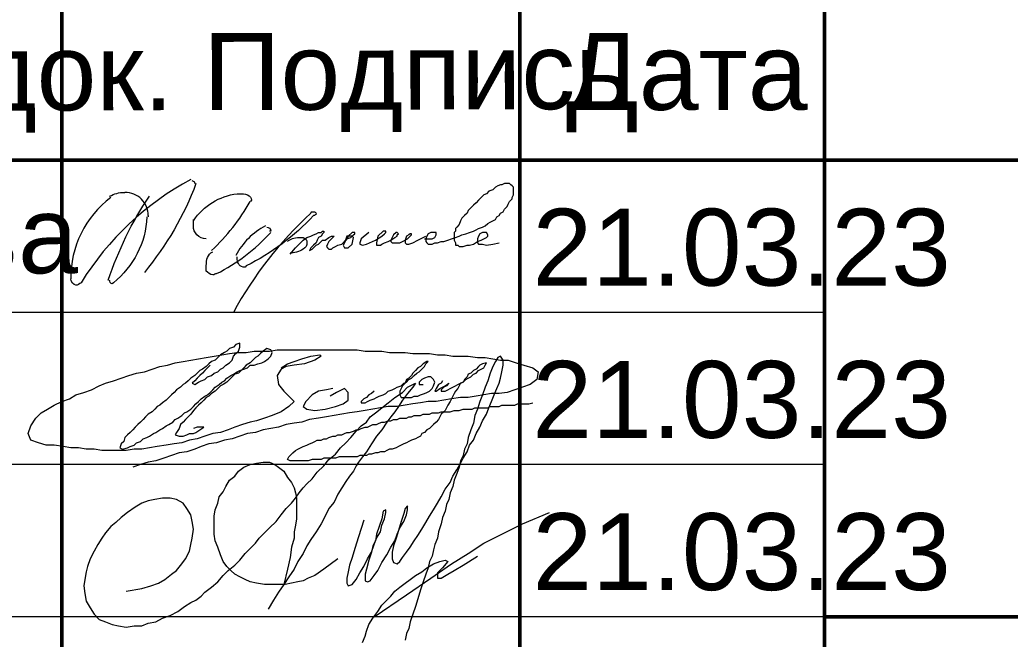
# Model space of a CAD drawing. Header units: millimetres. Extents: x -84737 to 172119, y -43083 to 59399.
# Drawn here: x 153999 to 157247, y -41158 to -39126 of the extents above; entities that cross this region are included whole.
import ezdxf

# ---------------------------------------------------------------- set-up
doc = ezdxf.new("R2010")
doc.units = ezdxf.units.MM
doc.layers.add('PDF _Геометрия', color=7, linetype='Continuous')
doc.layers.add('PDF _Текст', color=7, linetype='Continuous')
doc.styles.add('PDF GOSTCommon', font='arial.ttf')

msp = doc.modelspace()

# ---------------------------------------------------------------- linework, layer by layer
at = {"layer": 'PDF _Геометрия', "lineweight": 50}
for points in [[(154136.2, -37084.4), (154136.2, -42583.1)], [(155638.9, -37084.4), (155638.9, -42583.1)], [(156637.9, -37084.4), (156637.9, -42583.1)], [(168638.6, -39586.1), (156637.9, -39586.1), (150135.9, -39586.1)], [(168638.6, -41084.6), (156637.9, -41084.6)]]:
    msp.add_lwpolyline(points, dxfattribs=at)
at = {"layer": 'PDF _Геометрия', "color": 150, "lineweight": 20, "true_color": 0x0080ff}
for points in [[(154572.2, -39662.3), (154572.2, -39658.1), (154563.7, -39653.9)], [(155325.7, -39844.3), (155351.1, -39844.3), (155359.5, -39840.1), (155363.8, -39831.6), (155363.8, -39823.2), (155346.8, -39823.2), (155338.4, -39827.4), (155334.1, -39835.9), (155329.9, -39844.3), (155329.9, -39852.8), (155334.1, -39857), (155338.4, -39861.3), (155342.6, -39861.3), (155346.8, -39861.3), (155351.1, -39861.3), (155359.5, -39857), (155368, -39857), (155380.7, -39852.8), (155389.2, -39852.8), (155401.9, -39848.6), (155414.6, -39844.3), (155427.3, -39840.1), (155440, -39835.9), (155448.4, -39831.6), (155461.1, -39827.4), (155473.8, -39823.2), (155486.5, -39818.9), (155495, -39814.7), (155503.5, -39810.5), (155516.2, -39806.2), (155524.6, -39802), (155533.1, -39793.5), (155541.5, -39789.3), (155550, -39785.1), (155558.5, -39780.8), (155562.7, -39772.4), (155571.2, -39768.1), (155575.4, -39759.7), (155583.9, -39755.4), (155588.1, -39747), (155596.6, -39738.5), (155600.8, -39730.1), (155605, -39721.6), (155613.5, -39713.1), (155613.5, -39708.9), (155617.7, -39700.4), (155617.7, -39696.2), (155617.7, -39687.7), (155617.7, -39683.5), (155617.7, -39675), (155613.5, -39670.8), (155609.3, -39666.6), (155605, -39662.3), (155600.8, -39662.3), (155592.3, -39662.3), (155588.1, -39662.3), (155579.6, -39666.6), (155575.4, -39666.6), (155566.9, -39670.8), (155558.5, -39675), (155550, -39683.5), (155537.3, -39687.7), (155528.8, -39696.2), (155520.4, -39700.4), (155511.9, -39708.9), (155503.5, -39717.4), (155495, -39725.8), (155486.5, -39734.3), (155478.1, -39742.8), (155469.6, -39751.2), (155465.4, -39759.7), (155456.9, -39768.1), (155448.4, -39776.6), (155444.2, -39785.1), (155440, -39797.8), (155431.5, -39806.2), (155427.3, -39810.5), (155427.3, -39818.9), (155423, -39823.2), (155423, -39827.4), (155423, -39835.9), (155423, -39840.1), (155423, -39848.6), (155427.3, -39857), (155427.3, -39865.5), (155435.7, -39865.5), (155440, -39869.7), (155448.4, -39869.7), (155452.7, -39869.7), (155465.4, -39865.5), (155473.8, -39865.5), (155486.5, -39861.3), (155499.2, -39852.8), (155511.9, -39848.6), (155520.4, -39844.3), (155528.8, -39840.1), (155533.1, -39835.9), (155533.1, -39831.6), (155528.8, -39823.2), (155524.6, -39823.2), (155516.2, -39823.2), (155507.7, -39827.4), (155503.5, -39835.9), (155499.2, -39844.3), (155499.2, -39848.6), (155499.2, -39857), (155503.5, -39861.3), (155516.2, -39861.3), (155528.8, -39865.5), (155550, -39861.3), (155571.2, -39857)], [(154711.9, -39696.2), (154716.1, -39696.2)], [(154809.2, -39806.2), (154809.2, -39806.2)], [(154821.9, -39818.9), (154817.7, -39818.9)], [(154885.4, -39895.1), (154902.4, -39874), (154915.1, -39861.3), (154927.8, -39848.6), (154940.5, -39840.1), (154953.2, -39835.9), (154961.6, -39831.6), (154970.1, -39827.4), (154978.6, -39823.2), (154987, -39823.2), (154991.3, -39818.9), (154995.5, -39818.9), (154995.5, -39823.2), (154991.3, -39827.4), (154987, -39835.9), (154978.6, -39840.1), (154974.3, -39848.6), (154970.1, -39857), (154961.6, -39865.5), (154953.2, -39874), (154948.9, -39882.4), (154957.4, -39878.2), (154970.1, -39865.5), (154978.6, -39861.3), (154982.8, -39857), (154987, -39852.8), (154991.3, -39848.6), (154999.7, -39848.6), (155012.4, -39840.1), (155020.9, -39835.9), (155029.3, -39835.9), (155025.1, -39840.1), (155020.9, -39844.3), (155012.4, -39852.8), (155008.2, -39861.3), (155004, -39869.7), (155008.2, -39874), (155012.4, -39878.2), (155016.7, -39878.2), (155020.9, -39878.2), (155025.1, -39874), (155033.6, -39869.7), (155042, -39865.5), (155054.7, -39861.3), (155063.2, -39852.8), (155071.7, -39844.3), (155084.4, -39840.1), (155088.6, -39835.9), (155092.8, -39831.6), (155097.1, -39827.4), (155097.1, -39823.2), (155092.8, -39823.2), (155088.6, -39823.2), (155075.9, -39835.9), (155067.4, -39848.6), (155059, -39865.5), (155063.2, -39874), (155067.4, -39874), (155075.9, -39874), (155088.6, -39861.3), (155092.8, -39840.1), (155088.6, -39835.9), (155080.1, -39835.9), (155071.7, -39835.9), (155067.4, -39844.3)], [(155143.6, -39823.2), (155118.2, -39844.3), (155114, -39857), (155114, -39861.3), (155122.5, -39865.5), (155135.2, -39861.3), (155164.8, -39848.6), (155186, -39835.9), (155194.4, -39827.4), (155198.7, -39823.2), (155198.7, -39818.9), (155194.4, -39818.9), (155190.2, -39818.9), (155173.3, -39835.9), (155169, -39857), (155169, -39865.5), (155177.5, -39865.5), (155181.7, -39865.5), (155186, -39861.3), (155194.4, -39857), (155207.1, -39852.8), (155215.6, -39848.6), (155228.3, -39840.1), (155236.8, -39835.9), (155236.8, -39831.6), (155241, -39827.4), (155236.8, -39823.2), (155232.5, -39823.2), (155224.1, -39831.6), (155219.8, -39840.1), (155215.6, -39848.6), (155215.6, -39852.8), (155219.8, -39857), (155224.1, -39857), (155232.5, -39857), (155245.2, -39857), (155253.7, -39852.8), (155262.2, -39848.6), (155270.6, -39844.3), (155279.1, -39835.9), (155283.3, -39831.6), (155283.3, -39827.4), (155279.1, -39827.4), (155274.9, -39831.6), (155266.4, -39835.9), (155262.2, -39848.6), (155262.2, -39857), (155266.4, -39861.3), (155274.9, -39861.3), (155287.6, -39857), (155304.5, -39848.6), (155329.9, -39835.9)], [(154610.3, -39844.3), (154610.3, -39844.3)], [(154165.8, -39975.6), (154165.8, -39975.6)], [(154292.8, -39979.8), (154292.8, -39979.8)], [(154855.8, -40267.6), (154877, -40255), (154898.1, -40246.5), (154923.5, -40238), (154953.2, -40229.6), (154982.8, -40225.3), (154987, -40229.6), (154965.9, -40242.3), (154932, -40255), (154898.1, -40259.2), (154872.7, -40263.4), (154855.8, -40271.9), (154843.1, -40293), (154847.3, -40322.7), (154864.3, -40343.8), (154885.4, -40365), (154898.1, -40377.7), (154881.2, -40394.6), (154855.8, -40411.6), (154826.2, -40424.3), (154800.8, -40432.7), (154775.4, -40441.2), (154754.2, -40445.4), (154728.8, -40453.9), (154703.4, -40462.4), (154682.2, -40470.8), (154656.8, -40479.3), (154631.4, -40483.5), (154606, -40492), (154580.6, -40500.5), (154555.2, -40504.7), (154529.8, -40513.2), (154504.5, -40517.4), (154479.1, -40521.6), (154449.4, -40525.9), (154424, -40530.1), (154398.6, -40534.3), (154373.2, -40534.3), (154347.8, -40538.6), (154322.4, -40538.6), (154297, -40538.6), (154267.4, -40538.6), (154242, -40534.3), (154216.6, -40534.3), (154191.2, -40530.1), (154165.8, -40530.1), (154140.4, -40525.9), (154110.8, -40521.6), (154085.4, -40521.6), (154060, -40513.2), (154034.6, -40504.7), (154026.1, -40483.5), (154034.6, -40458.1), (154051.5, -40432.7), (154068.4, -40415.8), (154089.6, -40403.1), (154110.8, -40390.4), (154136.2, -40377.7), (154161.6, -40369.2), (154182.7, -40356.5), (154208.1, -40348.1), (154233.5, -40339.6), (154258.9, -40326.9), (154280.1, -40318.4), (154305.5, -40310), (154330.9, -40301.5), (154356.3, -40293), (154381.7, -40284.6), (154407.1, -40280.3), (154432.5, -40271.9), (154457.9, -40263.4), (154483.3, -40259.2), (154508.7, -40250.7), (154534.1, -40246.5), (154559.5, -40242.3), (154584.9, -40238), (154610.3, -40233.8), (154635.7, -40229.6), (154661.1, -40225.3), (154686.5, -40221.1), (154711.9, -40216.9), (154741.5, -40216.9), (154766.9, -40212.6), (154792.3, -40212.6), (154817.7, -40212.6), (154843.1, -40208.4), (154868.5, -40208.4), (154898.1, -40208.4), (154923.5, -40208.4), (154948.9, -40208.4), (154974.3, -40208.4), (154999.7, -40208.4), (155029.3, -40208.4), (155054.7, -40208.4), (155080.1, -40208.4), (155105.5, -40208.4), (155130.9, -40212.6), (155156.3, -40212.6), (155186, -40212.6), (155211.4, -40216.9), (155236.8, -40216.9), (155262.2, -40216.9), (155287.6, -40221.1), (155313, -40221.1), (155342.6, -40221.1), (155368, -40225.3), (155393.4, -40225.3), (155418.8, -40229.6), (155444.2, -40229.6), (155469.6, -40229.6), (155499.2, -40233.8), (155524.6, -40233.8), (155550, -40238), (155575.4, -40242.3), (155600.8, -40242.3), (155626.2, -40250.7), (155651.6, -40259.2), (155681.2, -40267.6), (155698.2, -40280.3), (155693.9, -40305.7), (155672.8, -40322.7), (155647.4, -40331.1), (155622, -40339.6), (155596.6, -40348.1), (155571.2, -40352.3), (155545.8, -40352.3), (155520.4, -40356.5), (155495, -40360.8), (155469.6, -40365), (155444.2, -40365), (155414.6, -40369.2), (155389.2, -40373.5), (155363.8, -40377.7), (155338.4, -40377.7), (155313, -40381.9), (155287.6, -40386.2), (155262.2, -40390.4), (155236.8, -40394.6), (155207.1, -40394.6), (155181.7, -40398.9), (155156.3, -40403.1), (155130.9, -40407.3), (155105.5, -40411.6), (155080.1, -40415.8), (155054.7, -40420), (155029.3, -40424.3), (155004, -40428.5), (154978.6, -40432.7), (154948.9, -40437), (154923.5, -40445.4), (154898.1, -40449.7), (154872.7, -40453.9), (154847.3, -40462.4), (154821.9, -40466.6), (154796.5, -40470.8), (154771.1, -40479.3), (154745.7, -40483.5), (154720.3, -40492), (154694.9, -40500.5), (154669.5, -40504.7), (154644.1, -40513.2), (154618.7, -40517.4), (154593.3, -40525.9), (154572.2, -40534.3), (154546.8, -40542.8), (154521.4, -40547), (154496, -40555.5), (154470.6, -40564), (154445.2, -40572.4), (154419.8, -40576.7), (154394.4, -40585.1), (154369, -40593.6)], [(154623, -40259.2), (154614.5, -40267.6), (154606, -40276.1), (154597.6, -40284.6), (154589.1, -40293), (154580.6, -40301.5), (154572.2, -40310), (154563.7, -40318.4), (154572.2, -40322.7), (154584.9, -40314.2), (154593.3, -40310), (154606, -40305.7), (154614.5, -40297.3), (154627.2, -40293), (154635.7, -40284.6), (154648.4, -40280.3), (154656.8, -40271.9), (154665.3, -40267.6), (154673.8, -40259.2), (154686.5, -40250.7), (154694.9, -40242.3), (154699.2, -40229.6), (154707.6, -40221.1), (154716.1, -40212.6), (154720.3, -40199.9), (154720.3, -40187.2), (154707.6, -40191.5), (154699.2, -40199.9), (154686.5, -40204.2), (154678, -40212.6), (154669.5, -40216.9), (154656.8, -40225.3), (154648.4, -40233.8), (154639.9, -40242.3), (154627.2, -40246.5), (154618.7, -40255), (154610.3, -40263.4), (154597.6, -40271.9), (154589.1, -40276.1), (154580.6, -40284.6), (154572.2, -40293), (154559.5, -40301.5), (154551, -40310), (154542.5, -40318.4), (154534.1, -40322.7), (154525.6, -40331.1), (154512.9, -40339.6), (154504.5, -40348.1), (154496, -40356.5), (154487.5, -40365), (154479.1, -40373.5), (154466.4, -40381.9), (154457.9, -40390.4), (154449.4, -40394.6), (154441, -40403.1), (154432.5, -40411.6), (154419.8, -40420), (154411.3, -40428.5), (154402.9, -40437), (154394.4, -40445.4), (154385.9, -40453.9), (154377.5, -40462.4), (154369, -40470.8), (154360.5, -40479.3), (154352.1, -40487.8), (154343.6, -40496.2), (154339.4, -40508.9), (154330.9, -40517.4), (154326.7, -40530.1), (154335.1, -40534.3), (154352.1, -40530.1), (154360.5, -40525.9), (154373.2, -40521.6), (154381.7, -40513.2), (154394.4, -40508.9), (154402.9, -40500.5), (154415.6, -40496.2), (154424, -40492), (154436.7, -40483.5), (154445.2, -40479.3), (154457.9, -40470.8), (154466.4, -40466.6), (154479.1, -40458.1), (154487.5, -40453.9), (154500.2, -40445.4), (154508.7, -40437), (154517.1, -40432.7), (154529.8, -40424.3), (154538.3, -40415.8), (154546.8, -40411.6), (154559.5, -40403.1), (154567.9, -40394.6), (154576.4, -40386.2), (154584.9, -40377.7), (154593.3, -40369.2), (154606, -40360.8), (154614.5, -40356.5), (154623, -40348.1), (154631.4, -40339.6), (154639.9, -40331.1), (154652.6, -40322.7), (154661.1, -40314.2), (154669.5, -40310), (154678, -40301.5), (154690.7, -40293), (154699.2, -40288.8), (154711.9, -40280.3), (154720.3, -40276.1), (154733, -40271.9), (154745.7, -40267.6), (154754.2, -40259.2), (154766.9, -40259.2), (154779.6, -40255), (154792.3, -40250.7), (154800.8, -40246.5), (154813.5, -40238), (154821.9, -40229.6), (154826.2, -40216.9), (154821.9, -40208.4), (154809.2, -40204.2), (154796.5, -40212.6), (154788.1, -40221.1), (154779.6, -40229.6), (154771.1, -40233.8), (154762.7, -40242.3), (154754.2, -40250.7), (154741.5, -40259.2), (154733, -40267.6), (154724.6, -40276.1), (154716.1, -40284.6), (154703.4, -40288.8), (154694.9, -40297.3), (154686.5, -40305.7), (154678, -40314.2), (154665.3, -40322.7), (154656.8, -40326.9), (154648.4, -40335.4), (154639.9, -40343.8), (154627.2, -40352.3), (154618.7, -40360.8), (154610.3, -40365), (154601.8, -40373.5), (154593.3, -40381.9), (154584.9, -40390.4), (154576.4, -40398.9), (154567.9, -40407.3), (154559.5, -40420), (154551, -40428.5), (154542.5, -40437), (154534.1, -40445.4), (154525.6, -40453.9), (154521.4, -40466.6), (154512.9, -40479.3), (154508.7, -40487.8), (154521.4, -40492), (154534.1, -40492), (154546.8, -40487.8), (154555.2, -40483.5), (154567.9, -40483.5), (154576.4, -40479.3), (154589.1, -40470.8), (154601.8, -40462.4), (154593.3, -40462.4), (154580.6, -40462.4), (154567.9, -40466.6)], [(155126.7, -40767.2), (155109.8, -40822.2), (155097.1, -40860.3), (155088.6, -40889.9), (155080.1, -40915.3), (155075.9, -40936.5), (155071.7, -40957.6), (155071.7, -40974.6), (155075.9, -40983), (155088.6, -40978.8), (155101.3, -40961.9), (155114, -40940.7), (155126.7, -40919.5), (155139.4, -40894.1), (155152.1, -40873), (155160.6, -40847.6), (155169, -40826.4), (155181.7, -40805.2), (155186, -40784.1), (155194.4, -40762.9), (155198.7, -40741.8), (155198.7, -40733.3), (155190.2, -40737.5), (155186, -40762.9), (155177.5, -40788.3), (155169, -40813.7), (155164.8, -40834.9), (155156.3, -40851.8), (155152.1, -40873), (155143.6, -40898.4), (155135.2, -40928), (155130.9, -40944.9), (155130.9, -40966.1), (155139.4, -40970.3), (155147.9, -40966.1), (155160.6, -40949.2), (155173.3, -40932.2), (155186, -40906.8), (155202.9, -40881.4), (155215.6, -40856), (155228.3, -40834.9), (155236.8, -40813.7), (155245.2, -40792.5), (155257.9, -40771.4), (155266.4, -40750.2), (155270.6, -40733.3), (155270.6, -40720.6), (155262.2, -40729.1), (155257.9, -40746), (155249.5, -40771.4), (155241, -40801), (155232.5, -40826.4), (155224.1, -40851.8), (155219.8, -40873), (155219.8, -40894.1), (155224.1, -40906.8), (155236.8, -40911.1), (155245.2, -40902.6), (155253.7, -40889.9), (155266.4, -40873), (155279.1, -40856), (155291.8, -40834.9), (155304.5, -40817.9), (155317.2, -40796.8), (155329.9, -40775.6), (155342.6, -40754.5), (155355.3, -40733.3), (155368, -40712.1), (155380.7, -40691), (155393.4, -40665.6), (155410.3, -40644.4), (155418.8, -40623.2), (155431.5, -40602.1), (155444.2, -40580.9), (155452.7, -40564), (155465.4, -40542.8), (155473.8, -40521.6), (155486.5, -40504.7), (155495, -40483.5), (155507.7, -40462.4), (155516.2, -40441.2), (155528.8, -40420), (155537.3, -40398.9), (155545.8, -40377.7), (155554.2, -40356.5), (155562.7, -40335.4), (155571.2, -40318.4), (155575.4, -40301.5), (155579.6, -40280.3), (155583.9, -40259.2), (155583.9, -40242.3), (155575.4, -40229.6), (155566.9, -40233.8), (155558.5, -40246.5), (155550, -40263.4), (155541.5, -40284.6), (155533.1, -40310), (155524.6, -40331.1), (155516.2, -40356.5), (155507.7, -40377.7), (155499.2, -40403.1), (155490.8, -40424.3), (155486.5, -40449.7), (155478.1, -40470.8), (155469.6, -40496.2), (155465.4, -40517.4), (155456.9, -40534.3), (155452.7, -40555.5), (155444.2, -40572.4), (155440, -40593.6), (155431.5, -40614.8), (155423, -40635.9), (155418.8, -40657.1), (155410.3, -40678.3), (155406.1, -40699.4), (155397.6, -40716.4), (155393.4, -40737.5), (155384.9, -40758.7), (155380.7, -40779.8), (155372.2, -40805.2), (155368, -40826.4), (155359.5, -40847.6), (155355.3, -40864.5), (155351.1, -40885.7), (155342.6, -40902.6), (155338.4, -40923.8), (155329.9, -40944.9), (155321.4, -40970.3), (155313, -40995.7), (155304.5, -41025.4), (155296, -41050.8), (155287.6, -41076.2), (155279.1, -41101.6), (155274.9, -41122.7), (155266.4, -41139.7), (155262.2, -41160.8)], [(155384.9, -40310), (155380.7, -40318.4), (155372.2, -40322.7), (155363.8, -40335.4), (155359.5, -40343.8), (155363.8, -40343.8), (155376.5, -40335.4), (155384.9, -40331.1), (155393.4, -40326.9), (155406.1, -40318.4), (155397.6, -40326.9), (155389.2, -40331.1), (155380.7, -40339.6), (155380.7, -40343.8), (155393.4, -40343.8), (155401.9, -40339.6), (155410.3, -40335.4), (155418.8, -40331.1), (155427.3, -40326.9), (155435.7, -40322.7), (155444.2, -40318.4), (155452.7, -40314.2), (155461.1, -40305.7), (155469.6, -40301.5), (155478.1, -40297.3), (155486.5, -40288.8), (155495, -40284.6), (155503.5, -40276.1), (155511.9, -40271.9), (155520.4, -40267.6), (155524.6, -40259.2), (155528.8, -40250.7), (155516.2, -40255), (155507.7, -40259.2), (155503.5, -40263.4), (155495, -40271.9), (155486.5, -40276.1), (155478.1, -40284.6), (155469.6, -40288.8), (155465.4, -40297.3), (155456.9, -40305.7), (155452.7, -40314.2), (155444.2, -40318.4), (155440, -40326.9), (155435.7, -40335.4), (155427.3, -40343.8), (155423, -40352.3), (155418.8, -40360.8), (155414.6, -40369.2), (155410.3, -40377.7), (155401.9, -40390.4), (155397.6, -40398.9), (155393.4, -40407.3), (155389.2, -40411.6), (155380.7, -40420), (155376.5, -40428.5), (155372.2, -40437), (155363.8, -40445.4), (155355.3, -40453.9), (155351.1, -40458.1), (155342.6, -40466.6), (155334.1, -40470.8), (155325.7, -40479.3), (155317.2, -40483.5), (155313, -40492), (155304.5, -40496.2), (155296, -40500.5), (155283.3, -40504.7), (155274.9, -40508.9), (155266.4, -40513.2), (155257.9, -40517.4), (155249.5, -40521.6), (155241, -40525.9), (155232.5, -40530.1), (155219.8, -40534.3), (155211.4, -40534.3), (155202.9, -40538.6), (155194.4, -40542.8), (155181.7, -40542.8), (155173.3, -40547), (155164.8, -40547), (155152.1, -40551.3), (155143.6, -40551.3), (155135.2, -40555.5), (155122.5, -40555.5), (155114, -40555.5), (155105.5, -40559.7), (155092.8, -40559.7), (155084.4, -40559.7), (155075.9, -40559.7), (155063.2, -40559.7), (155054.7, -40559.7), (155046.3, -40559.7), (155033.6, -40564), (155025.1, -40564), (155016.7, -40564), (155004, -40564), (154995.5, -40564), (154987, -40568.2), (154974.3, -40568.2), (154965.9, -40568.2), (154957.4, -40568.2), (154944.7, -40572.4), (154936.2, -40572.4), (154927.8, -40572.4), (154915.1, -40572.4), (154906.6, -40572.4), (154898.1, -40572.4), (154885.4, -40572.4), (154877, -40568.2), (154881.2, -40559.7), (154889.7, -40551.3), (154893.9, -40547), (154902.4, -40538.6), (154910.8, -40534.3), (154919.3, -40530.1), (154927.8, -40525.9), (154940.5, -40521.6), (154948.9, -40517.4), (154957.4, -40513.2), (154965.9, -40508.9), (154974.3, -40504.7), (154987, -40504.7), (154995.5, -40500.5), (155004, -40500.5), (155012.4, -40496.2), (155025.1, -40492), (155033.6, -40492), (155042, -40487.8), (155054.7, -40487.8), (155063.2, -40483.5), (155071.7, -40479.3), (155080.1, -40479.3), (155092.8, -40475.1), (155101.3, -40470.8), (155109.8, -40470.8), (155118.2, -40466.6), (155130.9, -40462.4), (155139.4, -40462.4), (155147.9, -40458.1), (155156.3, -40453.9), (155169, -40453.9), (155177.5, -40449.7), (155186, -40445.4), (155194.4, -40445.4), (155207.1, -40441.2), (155215.6, -40441.2), (155224.1, -40437), (155236.8, -40437), (155245.2, -40432.7), (155253.7, -40432.7), (155266.4, -40432.7), (155274.9, -40428.5), (155283.3, -40428.5), (155291.8, -40424.3), (155304.5, -40424.3), (155313, -40424.3), (155321.4, -40420), (155334.1, -40420), (155342.6, -40420), (155351.1, -40415.8), (155363.8, -40415.8), (155372.2, -40415.8), (155380.7, -40411.6), (155393.4, -40411.6), (155401.9, -40411.6), (155410.3, -40411.6), (155423, -40407.3), (155431.5, -40407.3), (155440, -40407.3), (155452.7, -40403.1), (155461.1, -40403.1), (155469.6, -40403.1), (155482.3, -40403.1), (155490.8, -40398.9), (155499.2, -40398.9), (155511.9, -40398.9), (155520.4, -40398.9), (155533.1, -40398.9), (155541.5, -40394.6), (155550, -40394.6), (155562.7, -40394.6), (155571.2, -40394.6), (155579.6, -40390.4), (155592.3, -40390.4), (155600.8, -40390.4), (155609.3, -40390.4), (155622, -40390.4), (155630.4, -40386.2), (155638.9, -40386.2), (155651.6, -40386.2), (155660.1, -40386.2), (155668.5, -40386.2), (155681.2, -40381.9)], [(155160.6, -40343.8), (155152.1, -40352.3), (155143.6, -40356.5), (155135.2, -40365), (155126.7, -40369.2), (155118.2, -40377.7), (155118.2, -40381.9), (155130.9, -40381.9), (155139.4, -40377.7), (155147.9, -40373.5), (155160.6, -40369.2), (155169, -40365), (155177.5, -40360.8), (155190.2, -40356.5), (155198.7, -40352.3), (155207.1, -40343.8), (155219.8, -40339.6), (155228.3, -40335.4), (155236.8, -40331.1), (155249.5, -40326.9), (155257.9, -40318.4), (155266.4, -40314.2), (155274.9, -40305.7), (155283.3, -40301.5), (155291.8, -40293), (155300.3, -40284.6), (155308.7, -40280.3), (155317.2, -40271.9), (155325.7, -40263.4), (155329.9, -40255), (155338.4, -40246.5), (155334.1, -40246.5), (155321.4, -40255), (155313, -40263.4), (155304.5, -40267.6), (155296, -40276.1), (155287.6, -40284.6), (155283.3, -40293), (155274.9, -40301.5), (155266.4, -40305.7), (155262.2, -40318.4), (155253.7, -40326.9), (155249.5, -40335.4), (155245.2, -40343.8), (155245.2, -40356.5), (155249.5, -40365), (155262.2, -40365), (155270.6, -40365), (155283.3, -40365), (155291.8, -40360.8), (155304.5, -40360.8), (155313, -40356.5), (155325.7, -40352.3), (155334.1, -40348.1), (155342.6, -40343.8), (155351.1, -40335.4), (155355.3, -40326.9), (155359.5, -40314.2), (155355.3, -40305.7), (155346.8, -40297.3), (155338.4, -40297.3), (155325.7, -40301.5), (155317.2, -40305.7), (155308.7, -40314.2), (155308.7, -40322.7), (155321.4, -40322.7)], [(154347.8, -41000), (154398.6, -40991.5), (154428.3, -40983), (154453.7, -40974.6), (154474.8, -40961.9), (154496, -40944.9), (154512.9, -40932.2), (154529.8, -40911.1), (154542.5, -40894.1), (154555.2, -40868.7), (154559.5, -40847.6), (154563.7, -40826.4), (154567.9, -40796.8), (154563.7, -40771.4), (154559.5, -40750.2), (154546.8, -40729.1), (154534.1, -40712.1), (154512.9, -40699.4), (154491.8, -40695.2), (154466.4, -40695.2), (154441, -40699.4), (154419.8, -40703.7), (154398.6, -40712.1), (154377.5, -40724.8), (154352.1, -40741.8), (154330.9, -40758.7), (154314, -40775.6), (154297, -40788.3), (154280.1, -40809.5), (154267.4, -40826.4), (154254.7, -40847.6), (154242, -40868.7), (154229.3, -40894.1), (154220.8, -40919.5), (154216.6, -40936.5), (154212.4, -40961.9), (154208.1, -40983), (154212.4, -41008.4), (154216.6, -41033.8), (154229.3, -41055), (154242, -41076.2), (154258.9, -41093.1), (154280.1, -41101.6), (154301.3, -41110), (154322.4, -41114.3), (154347.8, -41118.5), (154373.2, -41114.3), (154398.6, -41114.3), (154419.8, -41105.8), (154445.2, -41101.6), (154466.4, -41088.9), (154491.8, -41080.4), (154517.1, -41067.7), (154538.3, -41050.8), (154559.5, -41038.1), (154576.4, -41029.6), (154593.3, -41016.9), (154606, -41004.2), (154627.2, -40987.3), (154648.4, -40970.3), (154665.3, -40949.2), (154682.2, -40932.2), (154703.4, -40915.3), (154720.3, -40898.4), (154737.3, -40877.2), (154754.2, -40860.3), (154771.1, -40843.3), (154783.8, -40826.4), (154800.8, -40809.5), (154817.7, -40792.5), (154838.9, -40771.4), (154855.8, -40750.2), (154872.7, -40729.1), (154889.7, -40712.1), (154902.4, -40695.2), (154915.1, -40678.3), (154927.8, -40661.3), (154940.5, -40648.6), (154957.4, -40631.7), (154974.3, -40610.5), (154995.5, -40589.4), (155012.4, -40568.2), (155033.6, -40551.3), (155050.5, -40530.1), (155067.4, -40513.2), (155084.4, -40496.2), (155101.3, -40475.1), (155118.2, -40458.1), (155135.2, -40445.4), (155147.9, -40428.5), (155164.8, -40415.8), (155186, -40398.9), (155207.1, -40381.9), (155228.3, -40365), (155253.7, -40348.1), (155270.6, -40331.1), (155287.6, -40322.7), (155296, -40318.4), (155287.6, -40331.1), (155270.6, -40352.3), (155253.7, -40373.5), (155241, -40394.6), (155228.3, -40411.6), (155215.6, -40428.5), (155202.9, -40445.4), (155186, -40470.8), (155169, -40492), (155152.1, -40517.4), (155135.2, -40542.8), (155122.5, -40559.7), (155109.8, -40576.7), (155101.3, -40589.4), (155092.8, -40606.3), (155080.1, -40623.2), (155067.4, -40640.2), (155054.7, -40661.3), (155042, -40682.5), (155029.3, -40707.9), (155012.4, -40729.1), (154999.7, -40754.5), (154987, -40779.8), (154970.1, -40805.2), (154953.2, -40830.6), (154940.5, -40851.8), (154927.8, -40877.2), (154910.8, -40902.6), (154898.1, -40928), (154881.2, -40953.4), (154864.3, -40978.8), (154847.3, -41004.2), (154830.4, -41029.6), (154813.5, -41059.2)], [(155025.1, -40335.4), (155004, -40339.6), (154978.6, -40343.8), (154957.4, -40356.5), (154936.2, -40377.7), (154927.8, -40394.6), (154940.5, -40403.1), (154965.9, -40407.3), (154999.7, -40403.1), (155033.6, -40394.6), (155059, -40386.2), (155075.9, -40373.5), (155075.9, -40348.1), (155063.2, -40335.4), (155037.8, -40348.1), (155016.7, -40360.8)], [(155042, -40894.1), (154995.5, -40928), (154965.9, -40949.2), (154944.7, -40957.6), (154927.8, -40966.1), (154910.8, -40970.3), (154889.7, -40974.6), (154868.5, -40978.8), (154847.3, -40978.8), (154821.9, -40978.8), (154800.8, -40978.8), (154775.4, -40974.6), (154754.2, -40970.3), (154737.3, -40961.9), (154720.3, -40953.4), (154703.4, -40944.9), (154690.7, -40932.2), (154678, -40919.5), (154665.3, -40902.6), (154656.8, -40881.4), (154648.4, -40856), (154639.9, -40834.9), (154635.7, -40813.7), (154635.7, -40792.5), (154635.7, -40771.4), (154635.7, -40754.5), (154639.9, -40733.3), (154648.4, -40712.1), (154652.6, -40691), (154665.3, -40674), (154673.8, -40657.1), (154686.5, -40635.9), (154703.4, -40623.2), (154716.1, -40606.3), (154733, -40593.6), (154754.2, -40585.1), (154775.4, -40580.9), (154796.5, -40576.7), (154817.7, -40576.7), (154834.6, -40585.1), (154847.3, -40593.6), (154864.3, -40606.3), (154877, -40627.5), (154889.7, -40644.4), (154898.1, -40661.3), (154902.4, -40678.3), (154906.6, -40695.2), (154906.6, -40720.6), (154906.6, -40741.8), (154906.6, -40762.9), (154902.4, -40784.1), (154898.1, -40805.2), (154898.1, -40826.4), (154889.7, -40856), (154885.4, -40889.9), (154877, -40928), (154864.3, -40978.8)], [(155160.6, -41084.6), (155266.4, -41012.7), (155346.8, -40957.6), (155414.6, -40911.1), (155469.6, -40877.2), (155520.4, -40843.3), (155579.6, -40813.7), (155647.4, -40779.8), (155736.3, -40741.8)], [(155122.5, -41169.3), (155130.9, -41148.1), (155135.2, -41131.2), (155143.6, -41110), (155156.3, -41088.9), (155173.3, -41067.7), (155186, -41046.5), (155202.9, -41029.6), (155215.6, -41016.9), (155228.3, -41000), (155245.2, -40987.3), (155262.2, -40974.6), (155279.1, -40961.9), (155296, -40949.2), (155317.2, -40936.5), (155334.1, -40923.8), (155355.3, -40911.1), (155376.5, -40902.6), (155393.4, -40898.4), (155401.9, -40902.6), (155384.9, -40923.8), (155368, -40940.7), (155368, -40957.6), (155380.7, -40957.6), (155401.9, -40944.9), (155423, -40932.2), (155452.7, -40915.3), (155499.2, -40885.7)]]:
    msp.add_lwpolyline(points, dxfattribs=at)
for points in [[(154415.6, -39772.4, -0.21675), (154305.5, -39988.3), (154301.3, -39992.5)], [(154961.6, -39768.1, -0.090002), (154741.5, -39933.2), (154737.3, -39937.5)]]:
    msp.add_lwpolyline(points, format="xyb", dxfattribs=at)
at = {"layer": 'PDF _Геометрия', "lineweight": 18}
for points in [[(156637.9, -40085.6), (150135.9, -40085.6)], [(156637.9, -40585.1), (150135.9, -40585.1)], [(156637.9, -41084.6), (150135.9, -41084.6)]]:
    msp.add_lwpolyline(points, dxfattribs=at)
at = {"layer": 'PDF _Геометрия', "color": 150, "lineweight": 20, "true_color": 0x0080ff}
for centre, radius, start, end in [((155010.6, -40489.4), 953.3, 118.2438, 148.2848), ((154343.9, -39767.8), 75.9, 359.7603, 90.2397), ((154494.6, -39971.7), 328.8, 126.9337, 180.6661), ((154174.5, -39394.5), 665.7, 312.8545, 330.5652), ((155818.8, -40696.2), 1275.3, 132.7501, 151.397), ((154901.6, -39996), 216.7, 116.4796, 153.5204), ((154363.7, -39406.1), 619.6, 296.9132, 317.6947)]:
    msp.add_arc(centre, radius, start, end, dxfattribs=at)
for points in [[(154292.8, -39704.7), (154309.7, -39696.2), (154322.4, -39692), (154343.6, -39692)], [(154576.4, -39662.3), (154538.3, -39768.1), (154479.1, -39865.5), (154407.1, -39954.4)], [(154288.6, -39979.8), (154322.4, -39882.4), (154364.8, -39789.3), (154424, -39704.7)], [(154567.9, -39785.1), (154601.8, -39734.3), (154652.6, -39704.7), (154711.9, -39696.2)], [(154716.1, -39696.2), (154728.8, -39696.2), (154737.3, -39696.2), (154745.7, -39700.4)], [(154745.7, -39700.4), (154754.2, -39704.7), (154758.4, -39708.9), (154758.4, -39717.4)], [(154758.4, -39717.4), (154758.4, -39721.6), (154754.2, -39721.6), (154754.2, -39721.6)], [(154953.2, -39759.7), (154953.2, -39755.4), (154957.4, -39755.4), (154961.6, -39755.4)], [(154961.6, -39755.4), (154965.9, -39755.4), (154970.1, -39755.4), (154970.1, -39763.9)], [(154419.8, -39768.1), (154419.8, -39768.1), (154419.8, -39768.1), (154419.8, -39772.4)], [(154567.9, -39802), (154567.9, -39793.5), (154567.9, -39789.3), (154567.9, -39780.8)], [(154970.1, -39763.9), (154970.1, -39763.9), (154965.9, -39768.1), (154961.6, -39768.1)], [(154610.3, -39844.3), (154584.9, -39844.3), (154567.9, -39823.2), (154567.9, -39802)], [(154809.2, -39806.2), (154813.5, -39806.2), (154821.9, -39810.5), (154821.9, -39818.9)], [(154877, -39852.8), (154885.4, -39844.3), (154898.1, -39840.1), (154915.1, -39840.1)], [(154915.1, -39840.1), (154919.3, -39840.1), (154923.5, -39840.1), (154927.8, -39840.1)], [(154927.8, -39840.1), (154936.2, -39844.3), (154940.5, -39848.6), (154940.5, -39857)], [(154610.3, -39933.2), (154610.3, -39912.1), (154614.5, -39895.1), (154631.4, -39886.7)], [(154927.8, -39878.2), (154915.1, -39886.7), (154898.1, -39890.9), (154885.4, -39890.9)], [(154940.5, -39857), (154940.5, -39865.5), (154936.2, -39874), (154927.8, -39878.2)], [(154711.9, -39912.1), (154711.9, -39907.8), (154711.9, -39903.6), (154711.9, -39903.6)], [(154737.3, -39937.5), (154720.3, -39937.5), (154711.9, -39924.8), (154711.9, -39912.1)], [(154610.3, -39950.2), (154610.3, -39941.7), (154610.3, -39937.5), (154610.3, -39933.2)], [(154631.4, -39962.9), (154623, -39962.9), (154614.5, -39954.4), (154610.3, -39950.2)], [(154182.7, -39996.7), (154174.3, -39996.7), (154165.8, -39984), (154165.8, -39975.6)], [(154301.3, -39992.5), (154297, -39992.5), (154292.8, -39984), (154292.8, -39979.8)], [(154644.1, -39958.6), (154639.9, -39958.6), (154635.7, -39962.9), (154631.4, -39962.9)], [(154199.7, -39988.3), (154195.4, -39992.5), (154187, -39996.7), (154182.7, -39996.7)]]:
    msp.add_open_spline(points, degree=3, dxfattribs=at)

# ---------------------------------------------------------------- texts
at = {"layer": 'PDF _Текст', "insert": (150392.6, -39344.3), "char_height": 252.466, "attachment_point": 4, "rotation": 0.146, "style": 'PDF GOSTCommon'}
msp.add_mtext('Изм. Кол.уч. Лист № док. Подпись', dxfattribs=at)
at = {"layer": 'PDF _Текст', "attachment_point": 4, "style": 'PDF GOSTCommon'}
for s, insert, char_height in [('Дата', (155789.9, -39331.6), 252.47), ('Чернышева', (152251, -39869.2), 252.47), ('21.03.23', (155679.9, -39873.5), 252.4), ('21.03.23', (155679.8, -40373), 252.47), ('21.03.23', (155679.9, -40872.5), 252.4)]:
    msp.add_mtext(s, dxfattribs=dict(at, insert=insert, char_height=char_height))

doc.saveas('drawing.dxf')
